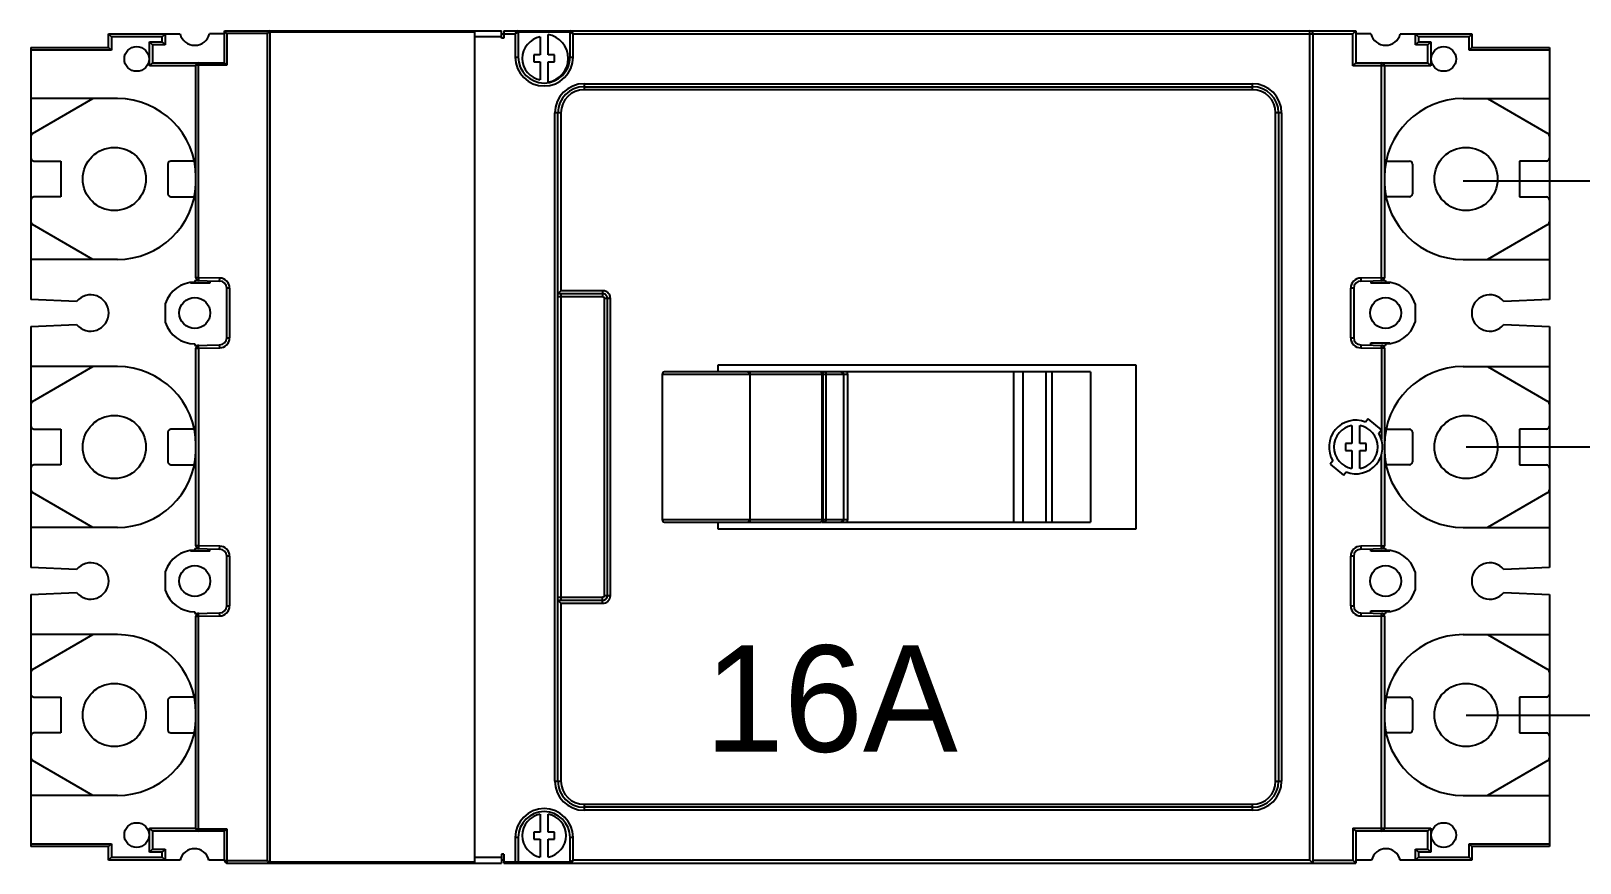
# Model space of a CAD drawing. Extents: x -4780 to 4154, y -1673 to 3208.
# Drawn here: x 2668.5 to 2849.2, y 2251 to 2348.1 of the extents above; entities that cross this region are included whole.
import ezdxf

# ---------------------------------------------------------------- set-up
doc = ezdxf.new("R2010")
doc.units = 0
doc.header["$MEASUREMENT"] = 0
doc.layers.add('Unifilar', color=255, linetype='Continuous')
doc.styles.add('PADRÃO', font='', dxfattribs={"height": 0.2})
doc.styles.get('PADRÃO').set_extended_font_data('AvantGarde Bk BT')

msp = doc.modelspace()

# ---------------------------------------------------------------- linework, layer by layer
at = {"color": 7, "linetype": 'Continuous'}
for p, q in [((2691.072, 2344.387), (2691.072, 2348.106)), ((2691.072, 2348.106), (2723.392, 2348.106)), ((2691.072, 2348.106), (2691.35, 2347.828)), ((2691.35, 2347.828), (2691.35, 2344.109)), ((2696.076, 2347.828), (2691.35, 2347.828)), ((2696.076, 2251.286), (2696.076, 2347.828)), ((2696.354, 2348.106), (2696.354, 2251.008)), ((2720.236, 2347.967), (2696.354, 2347.967)), ((2720.236, 2348.092), (2720.236, 2251.05)), ((2723.392, 2347.272), (2723.392, 2348.106)), ((2723.67, 2348.106), (2823.062, 2348.106)), ((2723.67, 2348.106), (2723.67, 2347.272)), ((2725.199, 2348.106), (2724.99, 2347.758)), ((2725.338, 2347.967), (2724.99, 2347.758)), ((2731.385, 2347.967), (2725.338, 2347.967)), ((2725.338, 2347.967), (2725.338, 2345.057)), ((2731.385, 2345.057), (2731.385, 2347.967)), ((2731.732, 2347.758), (2731.524, 2348.106)), ((2817.71, 2251.355), (2817.71, 2348.106)), ((2822.714, 2347.758), (2823.062, 2348.106)), ((2823.062, 2348.106), (2823.062, 2344.387)), ((2668.483, 2346.195), (2668.483, 2316.76)), ((2668.483, 2346.195), (2677.518, 2346.195)), ((2677.518, 2346.195), (2677.518, 2347.758)), ((2677.518, 2347.758), (2685.883, 2347.758)), ((2677.866, 2347.411), (2677.518, 2347.758)), ((2677.866, 2345.847), (2677.518, 2346.195)), ((2677.866, 2347.411), (2677.866, 2345.847)), ((2683.774, 2347.411), (2677.866, 2347.411)), ((2682.314, 2344.04), (2682.314, 2346.82)), ((2682.314, 2346.82), (2683.774, 2346.82)), ((2682.314, 2346.82), (2682.662, 2346.473)), ((2682.662, 2346.473), (2682.662, 2344.387)), ((2684.121, 2346.473), (2682.662, 2346.473)), ((2683.774, 2347.411), (2684.121, 2347.758)), ((2683.774, 2346.82), (2683.774, 2347.411)), ((2683.774, 2346.82), (2684.121, 2346.473)), ((2684.121, 2347.758), (2684.121, 2346.473)), ((2691.072, 2347.758), (2689.311, 2347.758)), ((2723.392, 2347.411), (2720.236, 2347.411)), ((2723.392, 2347.758), (2724.99, 2347.758)), ((2723.67, 2347.272), (2723.392, 2347.272)), ((2724.99, 2347.758), (2724.99, 2345.057)), ((2727.91, 2347.42), (2727.91, 2345.326)), ((2728.813, 2345.326), (2728.813, 2347.687)), ((2731.732, 2347.758), (2822.714, 2347.758)), ((2731.732, 2345.057), (2731.732, 2347.758)), ((2818.057, 2347.758), (2818.057, 2251.008)), ((2822.714, 2344.04), (2822.714, 2347.758)), ((2824.823, 2347.758), (2823.062, 2347.758)), ((2828.251, 2347.758), (2836.615, 2347.758)), ((2830.012, 2347.758), (2830.36, 2347.411)), ((2830.012, 2346.473), (2830.012, 2347.758)), ((2830.36, 2346.82), (2830.012, 2346.473)), ((2831.472, 2346.473), (2830.012, 2346.473)), ((2836.268, 2347.411), (2830.36, 2347.411)), ((2830.36, 2347.411), (2830.36, 2346.82)), ((2830.36, 2346.82), (2831.819, 2346.82)), ((2831.819, 2346.82), (2831.472, 2346.473)), ((2831.472, 2344.387), (2831.472, 2346.473)), ((2831.819, 2346.82), (2831.819, 2344.04)), ((2836.268, 2347.411), (2836.615, 2347.758)), ((2836.268, 2345.847), (2836.268, 2347.411)), ((2836.268, 2345.847), (2836.615, 2346.195)), ((2836.615, 2347.758), (2836.615, 2346.195)), ((2836.615, 2346.195), (2845.651, 2346.195)), ((2845.651, 2346.195), (2845.651, 2316.76)), ((2677.866, 2345.847), (2668.483, 2345.847)), ((2682.314, 2344.04), (2682.662, 2344.387)), ((2682.662, 2344.387), (2691.072, 2344.387)), ((2688.014, 2319.312), (2688.014, 2344.387)), ((2691.35, 2344.109), (2691.072, 2344.387)), ((2724.99, 2345.057), (2725.338, 2345.057)), ((2727.91, 2345.326), (2727.145, 2345.326)), ((2727.145, 2345.326), (2727.145, 2344.492)), ((2727.145, 2344.492), (2727.91, 2344.492)), ((2727.91, 2344.492), (2727.91, 2342.397)), ((2729.578, 2345.326), (2728.813, 2345.326)), ((2728.813, 2344.492), (2729.578, 2344.492)), ((2728.813, 2342.13), (2728.813, 2344.492)), ((2729.578, 2344.492), (2729.578, 2345.326)), ((2731.385, 2345.057), (2731.732, 2345.057)), ((2822.714, 2344.04), (2823.062, 2344.387)), ((2823.062, 2344.387), (2831.472, 2344.387)), ((2826.051, 2319.311), (2826.051, 2344.387)), ((2831.819, 2344.04), (2831.472, 2344.387)), ((2845.651, 2345.847), (2836.268, 2345.847)), ((2687.736, 2344.04), (2682.314, 2344.04)), ((2687.736, 2319.311), (2687.736, 2344.109)), ((2691.35, 2344.109), (2687.736, 2344.109)), ((2831.819, 2344.04), (2822.714, 2344.04)), ((2826.398, 2344.04), (2826.398, 2319.311)), ((2733.022, 2341.949), (2810.999, 2341.949)), ((2733.022, 2341.949), (2733.022, 2341.253)), ((2733.022, 2341.601), (2810.999, 2341.601)), ((2810.999, 2341.253), (2733.022, 2341.253)), ((2810.999, 2341.253), (2810.999, 2341.949)), ((2678.561, 2340.217), (2668.483, 2340.217)), ((2668.657, 2336.147), (2675.706, 2340.217)), ((2835.573, 2340.217), (2845.651, 2340.217)), ((2838.428, 2340.217), (2845.477, 2336.147)), ((2730.314, 2338.546), (2729.619, 2338.546)), ((2729.619, 2260.568), (2729.619, 2338.546)), ((2729.966, 2281.733), (2729.966, 2338.546)), ((2730.314, 2338.546), (2730.314, 2317.794)), ((2814.402, 2338.546), (2813.707, 2338.546)), ((2813.707, 2260.568), (2813.707, 2338.546)), ((2814.055, 2338.546), (2814.055, 2260.568)), ((2814.402, 2338.546), (2814.402, 2260.568)), ((2668.83, 2332.919), (2671.958, 2332.919)), ((2671.958, 2332.919), (2671.958, 2328.749)), ((2684.469, 2332.572), (2684.469, 2329.096)), ((2687.523, 2332.919), (2684.817, 2332.919)), ((2826.611, 2332.919), (2829.317, 2332.919)), ((2829.665, 2332.572), (2829.665, 2329.096)), ((2845.303, 2332.919), (2842.176, 2332.919)), ((2842.176, 2332.919), (2842.176, 2328.749)), ((2671.958, 2328.749), (2668.83, 2328.749)), ((2684.817, 2328.749), (2687.506, 2328.749)), ((2829.317, 2328.749), (2826.627, 2328.749)), ((2842.176, 2328.749), (2845.303, 2328.749)), ((2675.706, 2321.451), (2668.657, 2325.521)), ((2845.477, 2325.521), (2838.428, 2321.451)), ((2678.561, 2321.451), (2668.483, 2321.451)), ((2835.573, 2321.451), (2845.651, 2321.451)), ((2687.597, 2318.972), (2687.597, 2318.8)), ((2687.597, 2318.972), (2690.496, 2318.921)), ((2690.502, 2319.268), (2688.014, 2319.312)), ((2689.334, 2318.941), (2689.334, 2318.671)), ((2690.496, 2318.921), (2690.502, 2319.268)), ((2826.051, 2319.311), (2823.632, 2319.268)), ((2823.632, 2319.268), (2823.638, 2318.921)), ((2823.638, 2318.921), (2826.537, 2318.972)), ((2824.799, 2318.941), (2824.799, 2318.671)), ((2826.051, 2319.311), (2826.398, 2319.311)), ((2826.057, 2318.963), (2826.051, 2319.311)), ((2826.537, 2318.972), (2826.537, 2318.8)), ((2689.334, 2318.671), (2687.099, 2318.671)), ((2691.315, 2312.304), (2691.315, 2318.087)), ((2691.663, 2318.087), (2691.315, 2318.087)), ((2691.663, 2318.087), (2691.663, 2312.304)), ((2730.314, 2317.794), (2729.966, 2317.446)), ((2735.189, 2317.446), (2729.966, 2317.446)), ((2735.189, 2317.099), (2729.966, 2317.099)), ((2735.189, 2317.794), (2730.314, 2317.794)), ((2730.314, 2317.446), (2730.314, 2281.667)), ((2735.189, 2317.099), (2735.189, 2317.794)), ((2822.819, 2318.087), (2822.471, 2318.087)), ((2822.471, 2312.304), (2822.471, 2318.087)), ((2822.819, 2318.087), (2822.819, 2312.304)), ((2827.035, 2318.671), (2824.799, 2318.671)), ((2673.795, 2316.541), (2668.483, 2316.76)), ((2684.156, 2316.27), (2684.156, 2314.121)), ((2735.394, 2282.222), (2735.394, 2316.886)), ((2736.089, 2316.886), (2735.394, 2316.886)), ((2735.742, 2282.222), (2735.742, 2316.888)), ((2736.089, 2282.222), (2736.089, 2316.886)), ((2829.978, 2316.27), (2829.978, 2314.121)), ((2845.651, 2316.76), (2840.339, 2316.541)), ((2668.483, 2313.631), (2673.795, 2313.85)), ((2668.483, 2313.631), (2668.483, 2285.482)), ((2840.339, 2313.85), (2845.651, 2313.631)), ((2845.651, 2313.631), (2845.651, 2285.482)), ((2691.315, 2312.304), (2691.663, 2312.304)), ((2822.471, 2312.304), (2822.819, 2312.304)), ((2824.799, 2311.72), (2827.035, 2311.72)), ((2824.799, 2311.449), (2824.799, 2311.72)), ((2687.597, 2311.591), (2687.597, 2311.419)), ((2687.597, 2311.419), (2690.496, 2311.47)), ((2687.736, 2288.033), (2687.736, 2311.08)), ((2688.014, 2311.079), (2690.502, 2311.122)), ((2688.014, 2311.079), (2688.014, 2288.035)), ((2690.502, 2311.122), (2690.496, 2311.47)), ((2823.638, 2311.47), (2823.632, 2311.122)), ((2823.632, 2311.122), (2826.051, 2311.08)), ((2823.638, 2311.47), (2826.537, 2311.419)), ((2826.051, 2311.08), (2826.057, 2311.428)), ((2826.398, 2311.08), (2826.051, 2311.08)), ((2826.051, 2311.08), (2826.051, 2300.479)), ((2826.398, 2311.08), (2826.398, 2288.033)), ((2826.537, 2311.591), (2826.537, 2311.419)), ((2678.561, 2308.94), (2668.483, 2308.94)), ((2668.657, 2304.87), (2675.706, 2308.94)), ((2742.126, 2308.036), (2742.126, 2291.077)), ((2760.807, 2308.036), (2742.126, 2308.036)), ((2792.113, 2308.314), (2742.405, 2308.314)), ((2748.657, 2309.148), (2797.375, 2309.148)), ((2748.657, 2308.314), (2748.657, 2309.148)), ((2752.38, 2291.077), (2752.38, 2308.036)), ((2760.716, 2308.251), (2760.716, 2308.31)), ((2760.807, 2291.077), (2760.807, 2308.036)), ((2763.781, 2308.036), (2760.901, 2308.036)), ((2760.901, 2291.077), (2760.901, 2308.036)), ((2761.281, 2291.077), (2761.281, 2308.036)), ((2763.29, 2308.036), (2763.29, 2291.077)), ((2763.781, 2291.077), (2763.781, 2308.036)), ((2783.102, 2308.314), (2783.102, 2290.799)), ((2784.263, 2290.799), (2784.263, 2308.314)), ((2786.884, 2308.314), (2786.884, 2290.799)), ((2787.647, 2290.799), (2787.647, 2308.314)), ((2792.113, 2308.314), (2792.113, 2290.799)), ((2797.375, 2309.148), (2797.375, 2289.965)), ((2835.573, 2308.94), (2845.651, 2308.94)), ((2838.428, 2308.94), (2845.477, 2304.87)), ((2824.501, 2302.84), (2824.193, 2302.473)), ((2826.048, 2301.545), (2824.501, 2302.84)), ((2668.83, 2301.642), (2671.958, 2301.642)), ((2671.958, 2301.642), (2671.958, 2297.472)), ((2684.469, 2301.294), (2684.469, 2297.819)), ((2687.523, 2301.642), (2684.817, 2301.642)), ((2822.61, 2302.068), (2822.61, 2299.974)), ((2823.514, 2299.974), (2823.514, 2302.068)), ((2825.737, 2301.177), (2826.048, 2301.545)), ((2826.611, 2301.642), (2829.317, 2301.642)), ((2829.665, 2301.294), (2829.665, 2297.819)), ((2845.303, 2301.642), (2842.176, 2301.642)), ((2842.176, 2301.642), (2842.176, 2297.472)), ((2822.61, 2299.974), (2821.846, 2299.974)), ((2821.846, 2299.974), (2821.846, 2299.14)), ((2821.846, 2299.14), (2822.61, 2299.14)), ((2822.61, 2299.14), (2822.61, 2297.045)), ((2824.278, 2299.974), (2823.514, 2299.974)), ((2823.514, 2299.14), (2824.278, 2299.14)), ((2823.514, 2297.045), (2823.514, 2299.14)), ((2824.278, 2299.14), (2824.278, 2299.974)), ((2671.958, 2297.472), (2668.83, 2297.472)), ((2684.817, 2297.472), (2687.506, 2297.472)), ((2820.387, 2297.936), (2820.078, 2297.569)), ((2820.078, 2297.569), (2821.622, 2296.273)), ((2826.051, 2288.033), (2826.051, 2298.635)), ((2829.317, 2297.472), (2826.627, 2297.472)), ((2842.176, 2297.472), (2845.303, 2297.472)), ((2821.622, 2296.273), (2821.931, 2296.641)), ((2675.706, 2290.174), (2668.657, 2294.244)), ((2845.477, 2294.244), (2838.428, 2290.174)), ((2678.561, 2290.174), (2668.483, 2290.174)), ((2742.126, 2291.077), (2760.807, 2291.077)), ((2742.405, 2290.799), (2760.716, 2290.799)), ((2748.657, 2289.965), (2748.657, 2290.799)), ((2797.375, 2289.965), (2748.657, 2289.965)), ((2760.716, 2290.804), (2760.716, 2290.862)), ((2760.8, 2290.799), (2792.113, 2290.799)), ((2760.901, 2291.077), (2763.781, 2291.077)), ((2835.573, 2290.174), (2845.651, 2290.174)), ((2689.334, 2287.393), (2687.099, 2287.393)), ((2687.597, 2287.694), (2687.597, 2287.523)), ((2687.597, 2287.694), (2690.496, 2287.644)), ((2690.502, 2287.991), (2688.014, 2288.035)), ((2689.334, 2287.393), (2689.334, 2287.664)), ((2690.496, 2287.644), (2690.502, 2287.991)), ((2691.315, 2281.026), (2691.315, 2286.81)), ((2691.663, 2286.81), (2691.315, 2286.81)), ((2691.663, 2286.81), (2691.663, 2281.026)), ((2822.819, 2286.81), (2822.471, 2286.81)), ((2822.471, 2281.026), (2822.471, 2286.81)), ((2822.819, 2286.81), (2822.819, 2281.026)), ((2826.051, 2288.033), (2823.632, 2287.991)), ((2823.632, 2287.991), (2823.638, 2287.644)), ((2823.638, 2287.644), (2826.537, 2287.694)), ((2824.799, 2287.393), (2824.799, 2287.664)), ((2827.035, 2287.393), (2824.799, 2287.393)), ((2826.051, 2288.033), (2826.398, 2288.033)), ((2826.057, 2287.686), (2826.051, 2288.033)), ((2826.537, 2287.694), (2826.537, 2287.523)), ((2673.795, 2285.263), (2668.483, 2285.482)), ((2684.156, 2284.993), (2684.156, 2282.843)), ((2829.978, 2284.993), (2829.978, 2282.843)), ((2845.651, 2285.482), (2840.339, 2285.263)), ((2668.483, 2282.354), (2673.795, 2282.573)), ((2668.483, 2282.354), (2668.483, 2252.919)), ((2691.315, 2281.026), (2691.663, 2281.026)), ((2729.966, 2282.015), (2735.184, 2282.015)), ((2729.966, 2260.568), (2729.966, 2281.667)), ((2729.966, 2281.667), (2735.186, 2281.667)), ((2730.314, 2281.32), (2729.966, 2281.667)), ((2730.314, 2281.32), (2730.314, 2260.568)), ((2730.314, 2281.32), (2735.184, 2281.32)), ((2735.184, 2281.32), (2735.184, 2282.015)), ((2735.394, 2282.222), (2736.089, 2282.222)), ((2822.471, 2281.026), (2822.819, 2281.026)), ((2840.339, 2282.573), (2845.651, 2282.354)), ((2845.651, 2282.354), (2845.651, 2252.919)), ((2687.597, 2280.314), (2687.597, 2280.142)), ((2687.597, 2280.142), (2690.496, 2280.193)), ((2687.736, 2255.004), (2687.736, 2279.803)), ((2688.014, 2279.802), (2690.502, 2279.845)), ((2688.014, 2254.726), (2688.014, 2279.802)), ((2690.502, 2279.845), (2690.496, 2280.193)), ((2823.638, 2280.193), (2823.632, 2279.845)), ((2823.632, 2279.845), (2826.051, 2279.803)), ((2823.638, 2280.193), (2826.537, 2280.142)), ((2824.799, 2280.443), (2827.035, 2280.443)), ((2824.799, 2280.172), (2824.799, 2280.443)), ((2826.051, 2279.803), (2826.057, 2280.15)), ((2826.398, 2279.803), (2826.051, 2279.803)), ((2826.051, 2254.726), (2826.051, 2279.803)), ((2826.398, 2279.803), (2826.398, 2255.074)), ((2826.537, 2280.314), (2826.537, 2280.142)), ((2678.561, 2277.663), (2668.483, 2277.663)), ((2668.657, 2273.593), (2675.706, 2277.663)), ((2835.573, 2277.663), (2845.651, 2277.663)), ((2838.428, 2277.663), (2845.477, 2273.593)), ((2668.83, 2270.365), (2671.958, 2270.365)), ((2671.958, 2270.365), (2671.958, 2266.194)), ((2687.523, 2270.365), (2684.817, 2270.365)), ((2826.611, 2270.365), (2829.317, 2270.365)), ((2845.303, 2270.365), (2842.176, 2270.365)), ((2842.176, 2270.365), (2842.176, 2266.194)), ((2684.469, 2270.017), (2684.469, 2266.542)), ((2829.665, 2270.017), (2829.665, 2266.542)), ((2671.958, 2266.194), (2668.83, 2266.194)), ((2684.817, 2266.194), (2687.506, 2266.194)), ((2829.317, 2266.194), (2826.627, 2266.194)), ((2842.176, 2266.194), (2845.303, 2266.194)), ((2675.706, 2258.896), (2668.657, 2262.966)), ((2845.477, 2262.966), (2838.428, 2258.896)), ((2729.619, 2260.568), (2730.314, 2260.568)), ((2813.707, 2260.568), (2814.402, 2260.568)), ((2678.561, 2258.896), (2668.483, 2258.896)), ((2733.022, 2257.86), (2733.022, 2257.165)), ((2733.022, 2257.86), (2810.999, 2257.86)), ((2810.999, 2257.512), (2733.022, 2257.512)), ((2810.999, 2257.165), (2810.999, 2257.86)), ((2835.573, 2258.896), (2845.651, 2258.896)), ((2727.91, 2256.716), (2727.91, 2254.622)), ((2728.813, 2254.622), (2728.813, 2256.716)), ((2810.999, 2257.165), (2733.022, 2257.165)), ((2682.314, 2252.293), (2682.314, 2255.074)), ((2682.314, 2255.074), (2687.736, 2255.074)), ((2682.314, 2255.074), (2682.662, 2254.726)), ((2682.662, 2254.726), (2682.662, 2252.641)), ((2691.072, 2254.726), (2682.662, 2254.726)), ((2687.736, 2255.004), (2691.35, 2255.004)), ((2691.35, 2255.004), (2691.072, 2254.726)), ((2691.072, 2251.286), (2691.072, 2254.726)), ((2691.35, 2255.004), (2691.35, 2251.008)), ((2724.99, 2253.988), (2724.99, 2251.008)), ((2725.338, 2253.988), (2724.99, 2253.988)), ((2725.338, 2253.988), (2725.338, 2251.147)), ((2727.145, 2254.622), (2727.145, 2253.788)), ((2727.91, 2254.622), (2727.145, 2254.622)), ((2729.578, 2254.622), (2728.813, 2254.622)), ((2729.578, 2253.788), (2729.578, 2254.622)), ((2731.385, 2251.147), (2731.385, 2253.988)), ((2731.732, 2253.988), (2731.385, 2253.988)), ((2731.732, 2251.355), (2731.732, 2253.988)), ((2822.714, 2255.074), (2823.062, 2254.726)), ((2822.714, 2255.074), (2831.819, 2255.074)), ((2822.714, 2255.074), (2822.714, 2251.355)), ((2831.472, 2254.726), (2823.062, 2254.726)), ((2823.062, 2254.726), (2823.062, 2251.008)), ((2831.819, 2255.074), (2831.472, 2254.726)), ((2831.472, 2252.641), (2831.472, 2254.726)), ((2831.819, 2255.074), (2831.819, 2252.293)), ((2668.483, 2253.266), (2677.866, 2253.266)), ((2677.518, 2252.919), (2668.483, 2252.919)), ((2677.866, 2253.266), (2677.518, 2252.919)), ((2677.518, 2251.355), (2677.518, 2252.919)), ((2677.866, 2253.266), (2677.866, 2251.703)), ((2682.314, 2252.293), (2682.662, 2252.641)), ((2683.774, 2252.293), (2682.314, 2252.293)), ((2682.662, 2252.641), (2684.121, 2252.641)), ((2683.774, 2252.293), (2684.121, 2252.641)), ((2683.774, 2251.703), (2683.774, 2252.293)), ((2684.121, 2252.641), (2684.121, 2251.355)), ((2723.392, 2252.05), (2723.392, 2251.008)), ((2723.67, 2252.05), (2723.392, 2252.05)), ((2723.67, 2252.05), (2723.67, 2251.008)), ((2727.145, 2253.788), (2727.91, 2253.788)), ((2727.91, 2253.788), (2727.91, 2251.693)), ((2728.813, 2251.693), (2728.813, 2253.788)), ((2728.813, 2253.788), (2729.578, 2253.788)), ((2830.36, 2252.293), (2830.012, 2252.641)), ((2830.012, 2252.641), (2831.472, 2252.641)), ((2830.012, 2251.355), (2830.012, 2252.641)), ((2831.819, 2252.293), (2830.36, 2252.293)), ((2830.36, 2252.293), (2830.36, 2251.703)), ((2831.819, 2252.293), (2831.472, 2252.641)), ((2836.268, 2253.266), (2836.615, 2252.919)), ((2836.268, 2253.266), (2845.651, 2253.266)), ((2836.268, 2251.703), (2836.268, 2253.266)), ((2845.651, 2252.919), (2836.615, 2252.919)), ((2836.615, 2252.919), (2836.615, 2251.355)), ((2677.866, 2251.703), (2677.518, 2251.355)), ((2685.883, 2251.355), (2677.518, 2251.355)), ((2677.866, 2251.703), (2683.774, 2251.703)), ((2683.774, 2251.703), (2684.121, 2251.355)), ((2691.072, 2251.355), (2689.241, 2251.355)), ((2691.072, 2251.286), (2696.076, 2251.286)), ((2691.35, 2251.008), (2723.392, 2251.008)), ((2696.354, 2251.147), (2720.236, 2251.147)), ((2720.236, 2251.703), (2723.392, 2251.703)), ((2723.67, 2251.355), (2723.392, 2251.355)), ((2723.67, 2251.147), (2731.385, 2251.147)), ((2723.67, 2251.008), (2823.062, 2251.008)), ((2731.385, 2251.147), (2731.732, 2251.355)), ((2731.524, 2251.008), (2731.732, 2251.355)), ((2817.71, 2251.355), (2731.732, 2251.355)), ((2817.71, 2251.355), (2818.057, 2251.008)), ((2818.057, 2251.355), (2822.714, 2251.355)), ((2823.062, 2251.008), (2822.714, 2251.355)), ((2824.893, 2251.355), (2823.062, 2251.355)), ((2836.615, 2251.355), (2828.251, 2251.355)), ((2830.36, 2251.703), (2830.012, 2251.355)), ((2830.36, 2251.703), (2836.268, 2251.703)), ((2836.615, 2251.355), (2836.268, 2251.703))]:
    msp.add_line(p, q, dxfattribs=at)
for p, q in [((2835.573, 2330.635), (2927.124, 2330.635)), ((2835.92, 2299.557), (2972.124, 2299.557)), ((2835.92, 2268.28), (3017.124, 2268.28))]:
    msp.add_line(p, q)
for centre, radius in [((2680.82, 2344.839), 1.442), ((2833.314, 2344.839), 1.442), ((2678.214, 2330.834), 3.684), ((2835.92, 2330.834), 3.684), ((2687.597, 2315.195), 1.807), ((2826.537, 2315.195), 1.807), ((2678.214, 2299.557), 3.684), ((2835.92, 2299.557), 3.684), ((2687.597, 2283.918), 1.807), ((2826.537, 2283.918), 1.807), ((2678.214, 2268.28), 3.684), ((2835.92, 2268.28), 3.684), ((2680.82, 2254.274), 1.442), ((2833.314, 2254.274), 1.442)]:
    msp.add_circle(centre, radius, dxfattribs=at)
for centre, radius, start, end in [((2696.354, 2347.828), 0.278, 90, 180.00141), ((2725.199, 2347.967), 0.139, 0, 90), ((2731.524, 2347.967), 0.139, 90, 180), ((2817.71, 2347.758), 0.348, 0, 90), ((2687.597, 2348.21), 1.772, 194.76778, 345.23222), ((2728.361, 2344.909), 2.552, 100.19797, 259.80203), ((2728.361, 2344.909), 2.815, 279.23556, 80.76444), ((2826.537, 2348.21), 1.772, 194.76778, 345.23222), ((2688.014, 2344.109), 0.278, 90, 180), ((2728.361, 2345.057), 3.371, 180, 360), ((2728.361, 2345.057), 3.023, 180, 360), ((2826.051, 2344.04), 0.348, 0, 90), ((2733.022, 2338.546), 3.403, 90, 180), ((2733.022, 2338.546), 3.055, 90, 180), ((2733.022, 2338.546), 2.708, 90, 180), ((2810.999, 2338.546), 3.403, 0, 90), ((2810.999, 2338.546), 3.055, 360, 90), ((2810.999, 2338.546), 2.708, 0, 90), ((2678.561, 2331.042), 9.175, 360, 90), ((2835.573, 2331.042), 9.175, 90, 180), ((2668.83, 2335.846), 0.348, 120, 180), ((2845.303, 2335.846), 0.348, 0, 60), ((2668.83, 2333.267), 0.348, 180, 270), ((2684.817, 2332.572), 0.348, 90, 180), ((2829.317, 2332.572), 0.348, 0, 90), ((2845.303, 2333.267), 0.348, 270, 0), ((2678.561, 2330.635), 9.184, 270, 357.45394), ((2835.573, 2330.635), 9.184, 182.54606, 270), ((2668.83, 2328.401), 0.348, 90, 180), ((2684.817, 2329.096), 0.348, 180, 270), ((2829.317, 2329.096), 0.348, 270, 0), ((2845.303, 2328.401), 0.348, 0, 90), ((2668.83, 2325.822), 0.348, 180, 240), ((2845.303, 2325.822), 0.348, 300, 0), ((2688.083, 2319.311), 0.348, 180, 269), ((2690.481, 2318.087), 0.834, 0, 89), ((2690.481, 2318.087), 1.182, 0, 89), ((2823.653, 2318.087), 1.182, 91, 180), ((2823.653, 2318.087), 0.834, 91, 180), ((2826.051, 2319.311), 0.348, 271, 0), ((2675.433, 2315.195), 2.12, 219.38771, 140.61229), ((2687.597, 2315.195), 3.604, 90, 162.65261), ((2735.192, 2316.927), 0.867, 82.69134, 90.21121), ((2826.537, 2315.195), 3.604, 17.34739, 90), ((2838.7, 2315.195), 2.12, 39.38771, 320.61229), ((2687.597, 2315.195), 3.604, 197.34739, 270), ((2826.537, 2315.195), 3.604, 270, 342.65261), ((2690.481, 2312.304), 0.834, 271, 360), ((2690.481, 2312.304), 1.182, 271, 360), ((2823.653, 2312.304), 1.182, 180, 269), ((2823.653, 2312.304), 0.834, 180, 269), ((2688.083, 2311.08), 0.348, 91, 180), ((2826.051, 2311.08), 0.348, 0, 89), ((2678.561, 2299.765), 9.175, 360, 90), ((2742.404, 2308.036), 0.278, 90, 180), ((2760.546, 2308.066), 0.252, 47.04974, 54.80595), ((2835.573, 2299.765), 9.175, 90, 180), ((2668.83, 2304.569), 0.348, 120, 180), ((2845.303, 2304.569), 0.348, 0, 60), ((2823.062, 2299.557), 3.128, 68.79737, 211.20263), ((2668.83, 2301.989), 0.348, 180, 270), ((2684.817, 2301.294), 0.348, 90, 180), ((2823.062, 2299.557), 2.552, 100.19797, 259.80203), ((2823.062, 2299.557), 3.128, 248.79737, 31.20263), ((2823.062, 2299.557), 2.552, 280.19797, 79.80203), ((2829.317, 2301.294), 0.348, 0, 90), ((2845.303, 2301.989), 0.348, 270, 0), ((2668.83, 2297.124), 0.348, 90, 180), ((2678.561, 2299.357), 9.184, 270, 357.45394), ((2684.817, 2297.819), 0.348, 180, 270), ((2835.573, 2299.357), 9.184, 182.54606, 270), ((2829.317, 2297.819), 0.348, 270, 0), ((2845.303, 2297.124), 0.348, 0, 90), ((2668.83, 2294.545), 0.348, 180, 240), ((2845.303, 2294.545), 0.348, 300, 0), ((2742.404, 2291.077), 0.278, 180, 270), ((2687.597, 2283.918), 3.604, 90, 162.65261), ((2688.083, 2288.033), 0.348, 180, 269), ((2690.481, 2286.81), 0.834, 0, 89), ((2690.481, 2286.81), 1.182, 0, 89), ((2823.653, 2286.81), 1.182, 91, 180), ((2823.653, 2286.81), 0.834, 91, 180), ((2826.051, 2288.033), 0.348, 271, 0), ((2826.537, 2283.918), 3.604, 17.34739, 90), ((2675.433, 2283.918), 2.12, 219.38771, 140.61229), ((2838.7, 2283.918), 2.12, 39.38771, 320.61229), ((2687.597, 2283.918), 3.604, 197.34739, 270), ((2826.537, 2283.918), 3.604, 270, 342.65261), ((2690.481, 2281.026), 0.834, 271, 360), ((2690.481, 2281.026), 1.182, 271, 360), ((2823.653, 2281.026), 1.182, 180, 269), ((2823.653, 2281.026), 0.834, 180, 269), ((2688.083, 2279.803), 0.348, 91, 180), ((2826.051, 2279.803), 0.348, 0, 89), ((2678.561, 2268.488), 9.175, 360, 90), ((2835.573, 2268.488), 9.175, 90, 180), ((2668.83, 2273.292), 0.348, 120, 180), ((2845.303, 2273.292), 0.348, 0, 60), ((2668.83, 2270.712), 0.348, 180, 270), ((2684.817, 2270.017), 0.348, 90, 180), ((2829.317, 2270.017), 0.348, 0, 90), ((2845.303, 2270.712), 0.348, 270, 0), ((2678.561, 2268.08), 9.184, 270, 357.45394), ((2684.817, 2266.542), 0.348, 180, 270), ((2835.573, 2268.08), 9.184, 182.54606, 270), ((2829.317, 2266.542), 0.348, 270, 0), ((2668.83, 2265.847), 0.348, 90, 180), ((2845.303, 2265.847), 0.348, 0, 90), ((2668.83, 2263.267), 0.348, 180, 240), ((2845.303, 2263.267), 0.348, 300, 0), ((2733.022, 2260.568), 3.403, 180, 270), ((2733.022, 2260.568), 3.055, 180, 270), ((2733.022, 2260.568), 2.708, 180, 270), ((2810.999, 2260.568), 3.403, 270, 360), ((2810.999, 2260.568), 3.055, 270, 0), ((2810.999, 2260.568), 2.708, 270, 360), ((2728.361, 2253.988), 3.371, 0, 180), ((2728.361, 2253.988), 3.023, 360, 180), ((2728.361, 2254.205), 2.552, 100.19797, 259.80203), ((2728.361, 2254.205), 2.552, 280.19797, 79.80203), ((2688.014, 2255.004), 0.278, 180, 270), ((2826.051, 2255.074), 0.348, 270, 0), ((2687.597, 2250.903), 1.772, 91.12352, 165.23222), ((2687.527, 2250.903), 1.772, 14.76778, 88.87648), ((2826.607, 2250.903), 1.772, 91.12352, 165.23222), ((2826.537, 2250.903), 1.772, 14.76778, 88.87648), ((2691.35, 2251.286), 0.278, 180.00002, 270), ((2696.354, 2251.286), 0.278, 179.9964, 270), ((2725.199, 2251.147), 0.139, 270, 0), ((2731.524, 2251.147), 0.139, 180, 270)]:
    msp.add_arc(centre, radius, start, end, dxfattribs=at)
for points, knots in [([(2696.224, 2347.951), (2696.203, 2347.945), (2696.142, 2347.926), (2696.076, 2347.872), (2696.076, 2347.828)], [0, 0, 0, 0, 0.3387477, 1, 1, 1, 1]), ([(2696.354, 2347.967), (2696.343, 2347.967), (2696.299, 2347.966), (2696.256, 2347.959), (2696.224, 2347.951)], [0, 0, 0, 0, 0.259248, 1, 1, 1, 1]), ([(2731.404, 2347.955), (2731.4, 2347.958), (2731.393, 2347.961), (2731.387, 2347.966), (2731.385, 2347.966), (2731.385, 2347.967)], [0, 0, 0, 0, 0.7420272, 0.9336705, 1, 1, 1, 1]), ([(2731.732, 2347.758), (2731.668, 2347.798), (2731.558, 2347.862), (2731.449, 2347.929), (2731.404, 2347.955)], [0, 0, 0, 0, 0.5929043, 1, 1, 1, 1]), ([(2688.014, 2319.312), (2687.978, 2319.312), (2687.927, 2319.312), (2687.861, 2319.312), (2687.82, 2319.311), (2687.786, 2319.311), (2687.762, 2319.311), (2687.749, 2319.311), (2687.742, 2319.31), (2687.739, 2319.311), (2687.736, 2319.31), (2687.736, 2319.311)], [0, 0, 0, 0, 0.3821835, 0.5556768, 0.7071962, 0.8315087, 0.9237067, 0.9566914, 0.980577, 0.9951006, 1, 1, 1, 1]), ([(2688.014, 2319.312), (2688.013, 2319.267), (2688.014, 2319.185), (2688.027, 2319.074), (2688.041, 2319.005), (2688.065, 2318.963), (2688.077, 2318.963)], [0, 0, 0, 0, 0.369327, 0.6830643, 0.8977864, 1, 1, 1, 1]), ([(2735.742, 2316.886), (2735.742, 2316.915), (2735.737, 2316.976), (2735.715, 2317.069), (2735.674, 2317.165), (2735.606, 2317.262), (2735.512, 2317.347), (2735.404, 2317.407), (2735.294, 2317.44), (2735.223, 2317.446), (2735.189, 2317.446)], [0, 0, 0, 0, 0.0981255, 0.204703, 0.3240109, 0.459834, 0.6080251, 0.7532501, 0.8828378, 1, 1, 1, 1]), ([(2735.189, 2317.099), (2735.242, 2317.099), (2735.353, 2317.052), (2735.394, 2316.94), (2735.394, 2316.886)], [0, 0, 0, 0, 0.4946402, 1, 1, 1, 1]), ([(2735.94, 2317.389), (2735.869, 2317.496), (2735.679, 2317.681), (2735.43, 2317.771), (2735.302, 2317.787)], [0, 0, 0, 0, 0.4996547, 1, 1, 1, 1]), ([(2735.742, 2316.888), (2735.742, 2316.889), (2735.741, 2316.962), (2735.713, 2317.11), (2735.63, 2317.233), (2735.578, 2317.285)], [0, 0, 0, 0, 0.004564, 0.501601, 1, 1, 1, 1]), ([(2736.089, 2316.886), (2736.089, 2316.975), (2736.064, 2317.153), (2735.988, 2317.315), (2735.94, 2317.389)], [0, 0, 0, 0, 0.4999915, 1, 1, 1, 1]), ([(2687.736, 2311.08), (2687.736, 2311.081), (2687.739, 2311.079), (2687.742, 2311.08), (2687.749, 2311.08), (2687.762, 2311.08), (2687.786, 2311.08), (2687.82, 2311.079), (2687.861, 2311.079), (2687.927, 2311.079), (2687.978, 2311.079), (2688.014, 2311.079)], [0, 0, 0, 0, 0.0048985, 0.0194214, 0.0433062, 0.0762904, 0.1684877, 0.2928, 0.4443198, 0.6178141, 1, 1, 1, 1]), ([(2688.014, 2311.079), (2688.013, 2311.124), (2688.014, 2311.206), (2688.027, 2311.317), (2688.041, 2311.386), (2688.065, 2311.427), (2688.077, 2311.428)], [0, 0, 0, 0, 0.370694, 0.6849281, 0.8977758, 1, 1, 1, 1]), ([(2752.256, 2308.277), (2752.294, 2308.253), (2752.358, 2308.178), (2752.38, 2308.084), (2752.38, 2308.036)], [0, 0, 0, 0, 0.4881798, 1, 1, 1, 1]), ([(2760.807, 2308.036), (2760.807, 2308.057), (2760.799, 2308.135), (2760.76, 2308.211), (2760.717, 2308.25)], [0, 0, 0, 0, 0.2576768, 1, 1, 1, 1]), ([(2761.281, 2308.036), (2761.281, 2308.107), (2761.224, 2308.254), (2761.078, 2308.314), (2761.008, 2308.314)], [0, 0, 0, 0, 0.5037753, 1, 1, 1, 1]), ([(2762.994, 2308.314), (2763.069, 2308.314), (2763.222, 2308.259), (2763.29, 2308.108), (2763.29, 2308.036)], [0, 0, 0, 0, 0.5089497, 1, 1, 1, 1]), ([(2752.38, 2291.077), (2752.38, 2291.007), (2752.342, 2290.898), (2752.231, 2290.815), (2752.164, 2290.799), (2752.132, 2290.799)], [0, 0, 0, 0, 0.5147035, 0.7616423, 1, 1, 1, 1]), ([(2760.621, 2290.808), (2760.656, 2290.818), (2760.725, 2290.858), (2760.768, 2290.923), (2760.783, 2290.959)], [0, 0, 0, 0, 0.487836, 1, 1, 1, 1]), ([(2760.901, 2291.077), (2760.901, 2291.037), (2760.886, 2290.956), (2760.839, 2290.89), (2760.811, 2290.862)], [0, 0, 0, 0, 0.5088324, 1, 1, 1, 1]), ([(2761.281, 2291.077), (2761.281, 2291.006), (2761.224, 2290.86), (2761.078, 2290.799), (2761.008, 2290.799)], [0, 0, 0, 0, 0.5037753, 1, 1, 1, 1]), ([(2763.29, 2291.077), (2763.29, 2291.005), (2763.222, 2290.854), (2763.069, 2290.799), (2762.994, 2290.799)], [0, 0, 0, 0, 0.4910037, 1, 1, 1, 1]), ([(2688.014, 2288.035), (2687.978, 2288.035), (2687.927, 2288.035), (2687.861, 2288.034), (2687.82, 2288.034), (2687.786, 2288.034), (2687.762, 2288.033), (2687.749, 2288.034), (2687.742, 2288.033), (2687.739, 2288.034), (2687.736, 2288.033), (2687.736, 2288.033)], [0, 0, 0, 0, 0.3821857, 0.5556797, 0.7071995, 0.8315119, 0.9237093, 0.9566936, 0.9805786, 0.9951015, 1, 1, 1, 1]), ([(2688.014, 2288.035), (2688.013, 2287.99), (2688.014, 2287.908), (2688.027, 2287.797), (2688.041, 2287.728), (2688.065, 2287.686), (2688.077, 2287.686)], [0, 0, 0, 0, 0.369327, 0.6830643, 0.8977864, 1, 1, 1, 1]), ([(2735.184, 2281.667), (2735.211, 2281.667), (2735.262, 2281.671), (2735.333, 2281.685), (2735.395, 2281.706), (2735.446, 2281.73), (2735.491, 2281.757), (2735.529, 2281.785), (2735.563, 2281.814), (2735.595, 2281.845), (2735.624, 2281.88), (2735.652, 2281.919), (2735.679, 2281.964), (2735.703, 2282.015), (2735.723, 2282.075), (2735.738, 2282.146), (2735.742, 2282.196), (2735.742, 2282.222)], [0, 0, 0, 0, 0.0904437, 0.1731867, 0.2477357, 0.3135477, 0.3718566, 0.4251062, 0.4756489, 0.5256504, 0.5769741, 0.6312669, 0.6900924, 0.7549461, 0.82739, 0.9088426, 1, 1, 1, 1]), ([(2735.394, 2282.222), (2735.394, 2282.169), (2735.349, 2282.058), (2735.238, 2282.015), (2735.184, 2282.015)], [0, 0, 0, 0, 0.4991816, 1, 1, 1, 1]), ([(2735.186, 2281.667), (2735.186, 2281.667), (2735.259, 2281.667), (2735.405, 2281.696), (2735.528, 2281.779), (2735.58, 2281.83)], [0, 0, 0, 0, 0.0036587, 0.5001684, 1, 1, 1, 1]), ([(2735.524, 2281.385), (2735.634, 2281.429), (2735.84, 2281.565), (2735.977, 2281.769), (2736.022, 2281.88)], [0, 0, 0, 0, 0.4999802, 1, 1, 1, 1]), ([(2735.58, 2281.83), (2735.58, 2281.831), (2735.633, 2281.884), (2735.714, 2282.008), (2735.742, 2282.152), (2735.742, 2282.222)], [0, 0, 0, 0, 0.0076228, 0.5142064, 1, 1, 1, 1]), ([(2687.736, 2279.803), (2687.736, 2279.803), (2687.739, 2279.802), (2687.742, 2279.803), (2687.749, 2279.803), (2687.762, 2279.803), (2687.786, 2279.802), (2687.82, 2279.802), (2687.861, 2279.802), (2687.927, 2279.802), (2687.978, 2279.802), (2688.014, 2279.802)], [0, 0, 0, 0, 0.0048994, 0.0194229, 0.0433084, 0.076293, 0.1684909, 0.2928033, 0.4443227, 0.6178162, 1, 1, 1, 1]), ([(2688.014, 2279.802), (2688.013, 2279.846), (2688.014, 2279.929), (2688.027, 2280.04), (2688.041, 2280.108), (2688.065, 2280.15), (2688.077, 2280.15)], [0, 0, 0, 0, 0.370694, 0.6849281, 0.8977758, 1, 1, 1, 1]), ([(2696.16, 2251.186), (2696.137, 2251.198), (2696.097, 2251.222), (2696.076, 2251.267), (2696.076, 2251.286)], [0, 0, 0, 0, 0.5754415, 1, 1, 1, 1]), ([(2696.354, 2251.147), (2696.336, 2251.147), (2696.27, 2251.15), (2696.203, 2251.165), (2696.16, 2251.186)], [0, 0, 0, 0, 0.273712, 1, 1, 1, 1]), ([(2720.229, 2251.042), (2720.228, 2251.043), (2720.224, 2251.049), (2720.232, 2251.05), (2720.236, 2251.05)], [0, 0, 0, 0, 0.3571066, 1, 1, 1, 1]), ([(2720.236, 2251.021), (2720.236, 2251.022), (2720.239, 2251.03), (2720.233, 2251.038), (2720.229, 2251.042)], [0, 0, 0, 0, 0.2011719, 1, 1, 1, 1])]:
    msp.add_open_spline(points, degree=3, knots=knots, dxfattribs=at)
for points in [[(2752.132, 2308.314), (2752.175, 2308.314), (2752.22, 2308.3), (2752.256, 2308.277)], [(2760.691, 2308.272), (2760.67, 2308.287), (2760.646, 2308.298), (2760.621, 2308.306)], [(2760.716, 2308.31), (2760.752, 2308.3), (2760.784, 2308.277), (2760.811, 2308.251)], [(2760.811, 2308.251), (2760.839, 2308.223), (2760.863, 2308.19), (2760.878, 2308.155)], [(2760.878, 2308.155), (2760.894, 2308.118), (2760.901, 2308.077), (2760.901, 2308.036)], [(2763.781, 2308.036), (2763.781, 2308.131), (2763.762, 2308.227), (2763.725, 2308.314)], [(2760.811, 2290.862), (2760.784, 2290.836), (2760.751, 2290.814), (2760.716, 2290.804)], [(2760.783, 2290.959), (2760.799, 2290.996), (2760.807, 2291.037), (2760.807, 2291.077)], [(2763.725, 2290.799), (2763.762, 2290.886), (2763.781, 2290.983), (2763.781, 2291.077)], [(2735.184, 2281.32), (2735.299, 2281.32), (2735.417, 2281.342), (2735.524, 2281.385)], [(2736.022, 2281.88), (2736.066, 2281.987), (2736.089, 2282.106), (2736.089, 2282.222)]]:
    msp.add_open_spline(points, degree=3, dxfattribs=at)

# ---------------------------------------------------------------- texts
at = {"layer": 'Unifilar', "ltscale": 0.015, "insert": (2747.087, 2276.406), "char_height": 12.4126, "attachment_point": 1, "style": 'PADRÃO'}
msp.add_mtext_dynamic_manual_height_columns('16A', width=214.69906, gutter_width=62.063, heights=[51.583], dxfattribs=at)

doc.saveas('drawing.dxf')
